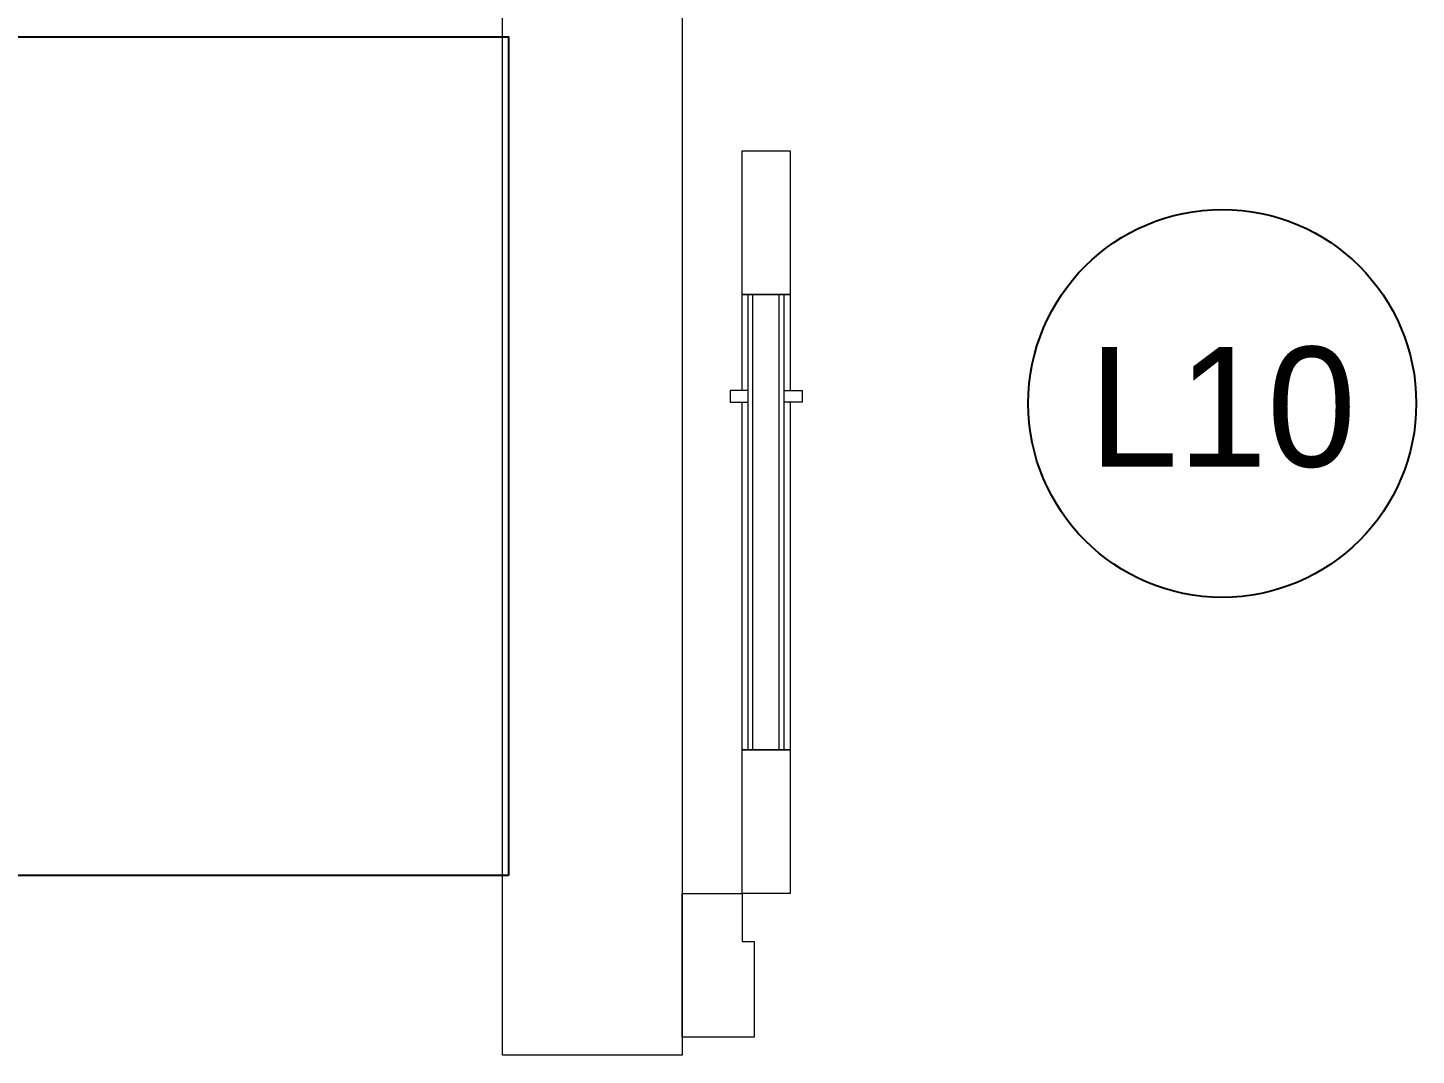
# Model space of a CAD drawing. Header units: metres. Extents: x 0 to 2861, y -1 to 1496.
# Drawn here: x 5.065 to 6.224, y 12.7 to 13.558 of the extents above; entities that cross this region are included whole.
import ezdxf

# ---------------------------------------------------------------- set-up
doc = ezdxf.new("R2010")
doc.units = ezdxf.units.M
doc.layers.add('ARS-FURNITURE', color=252, linetype='Continuous')
doc.layers.add('TEKS', color=7, linetype='Continuous')
doc.layers.add('ARS-KUSEN', color=25, linetype='Continuous', lineweight=9)
doc.layers.add('ARS_DINDING', color=1, linetype='Continuous', lineweight=15)

msp = doc.modelspace()

# ---------------------------------------------------------------- linework, layer by layer
at = {"layer": 'ARS-FURNITURE'}
msp.add_lwpolyline([(5.4663, 12.85), (4.7663, 12.85), (4.7663, 13.55), (5.4663, 13.55)], close=True, dxfattribs=at)
at = {"layer": 'ARS-KUSEN'}
for points in [[(5.6613, 13.335), (5.6613, 13.455), (5.7013, 13.455), (5.7013, 13.335)], [(5.6663, 13.245), (5.6663, 13.255), (5.6513, 13.255), (5.6513, 13.245)], [(5.6963, 13.245), (5.6963, 13.255), (5.7113, 13.255), (5.7113, 13.245)], [(5.6613, 12.835), (5.6613, 12.955), (5.7013, 12.955), (5.7013, 12.835)], [(5.6113, 12.835), (5.6613, 12.835), (5.6613, 12.795), (5.6713, 12.795), (5.6713, 12.715), (5.6113, 12.715)]]:
    msp.add_lwpolyline(points, close=True, dxfattribs=at)
at = {"layer": 'ARS-KUSEN', "color": 16}
for points in [[(5.6613, 13.255), (5.6613, 13.335), (5.7013, 13.335), (5.7013, 13.255)], [(5.7013, 13.245), (5.7013, 12.955), (5.6613, 12.955), (5.6613, 13.245)]]:
    msp.add_lwpolyline(points, dxfattribs=at)
at = {"layer": 'ARS-KUSEN'}
for points in [[(5.6663, 12.955), (5.6663, 13.335)], [(5.6703, 12.955), (5.6703, 13.335)], [(5.6923, 12.955), (5.6923, 13.335)], [(5.6963, 12.955), (5.6963, 13.335)]]:
    msp.add_lwpolyline(points, dxfattribs=at)
at = {"layer": 'ARS_DINDING', "color": 251}
msp.add_lwpolyline([(5.6113, 14.5125), (5.6113, 12.7), (5.4613, 12.7), (5.4613, 14.5082)], dxfattribs=at)
at = {"layer": 'TEKS'}
msp.add_circle((6.062, 13.2441), 0.1619, dxfattribs=at)

# ---------------------------------------------------------------- texts
at = {"layer": 'TEKS', "insert": (5.9506, 13.2913), "char_height": 0.1, "attachment_point": 1}
msp.add_mtext_dynamic_manual_height_columns('L10', width=29.643153, gutter_width=1, heights=[0], dxfattribs=at)

doc.saveas('drawing.dxf')
